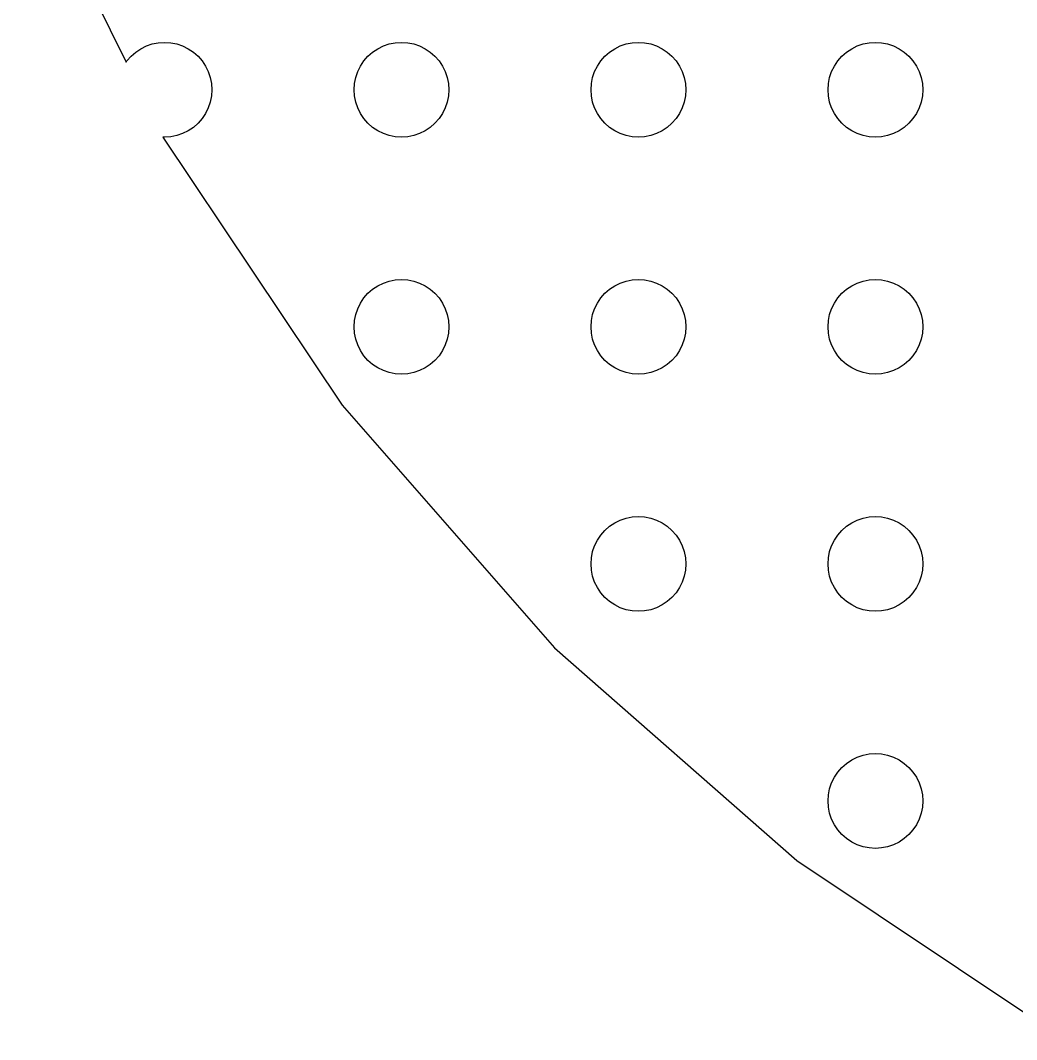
# Model space of a CAD drawing. Header units: metres. Extents: x -156 to 156, y -156 to 156.
# Drawn here: x -144.1 to -81.1, y -135.1 to -70.6 of the extents above; entities that cross this region are included whole.
import ezdxf

# ---------------------------------------------------------------- set-up
doc = ezdxf.new("R2010")
doc.units = ezdxf.units.M

msp = doc.modelspace()

# ---------------------------------------------------------------- linework, layer by layer
for p, q in [((-144.125, -59.6986), (-137.438, -73.2598)), ((-136.5, -72.4019), (-136.148, -72.2284)), ((-136.148, -72.2284), (-135.776, -72.1022)), ((-135.776, -72.1022), (-135.392, -72.0257)), ((-135.392, -72.0257), (-135, -72)), ((-135, -72), (-134.608, -72.0257)), ((-134.608, -72.0257), (-134.224, -72.1022)), ((-134.224, -72.1022), (-133.852, -72.2284)), ((-133.852, -72.2284), (-133.5, -72.4019)), ((-121.5, -72.4019), (-121.148, -72.2284)), ((-121.148, -72.2284), (-120.776, -72.1022)), ((-120.776, -72.1022), (-120.392, -72.0257)), ((-120.392, -72.0257), (-120, -72)), ((-120, -72), (-119.608, -72.0257)), ((-119.608, -72.0257), (-119.224, -72.1022)), ((-119.224, -72.1022), (-118.852, -72.2284)), ((-118.852, -72.2284), (-118.5, -72.4019)), ((-106.5, -72.4019), (-106.148, -72.2284)), ((-106.148, -72.2284), (-105.776, -72.1022)), ((-105.776, -72.1022), (-105.392, -72.0257)), ((-105.392, -72.0257), (-105, -72)), ((-105, -72), (-104.608, -72.0257)), ((-104.608, -72.0257), (-104.224, -72.1022)), ((-104.224, -72.1022), (-103.852, -72.2284)), ((-103.852, -72.2284), (-103.5, -72.4019)), ((-91.5, -72.4019), (-91.148, -72.2284)), ((-91.148, -72.2284), (-90.7765, -72.1022)), ((-90.7765, -72.1022), (-90.3916, -72.0257)), ((-90.3916, -72.0257), (-90, -72)), ((-90, -72), (-89.6084, -72.0257)), ((-89.6084, -72.0257), (-89.2235, -72.1022)), ((-89.2235, -72.1022), (-88.8519, -72.2284)), ((-88.8519, -72.2284), (-88.5, -72.4019)), ((-137.121, -72.8787), (-136.826, -72.6199)), ((-136.826, -72.6199), (-136.5, -72.4019)), ((-133.5, -72.4019), (-133.174, -72.6199)), ((-133.174, -72.6199), (-132.879, -72.8787)), ((-122.121, -72.8787), (-121.826, -72.6199)), ((-121.826, -72.6199), (-121.5, -72.4019)), ((-118.5, -72.4019), (-118.174, -72.6199)), ((-118.174, -72.6199), (-117.879, -72.8787)), ((-107.121, -72.8787), (-106.826, -72.6199)), ((-106.826, -72.6199), (-106.5, -72.4019)), ((-103.5, -72.4019), (-103.174, -72.6199)), ((-103.174, -72.6199), (-102.879, -72.8787)), ((-92.1213, -72.8787), (-91.8263, -72.6199)), ((-91.8263, -72.6199), (-91.5, -72.4019)), ((-88.5, -72.4019), (-88.1737, -72.6199)), ((-88.1737, -72.6199), (-87.8787, -72.8787)), ((-137.438, -73.2598), (-137.38, -73.1737)), ((-137.38, -73.1737), (-137.121, -72.8787)), ((-132.879, -72.8787), (-132.62, -73.1737)), ((-132.62, -73.1737), (-132.402, -73.5)), ((-132.402, -73.5), (-132.228, -73.8519)), ((-122.772, -73.8519), (-122.598, -73.5)), ((-122.598, -73.5), (-122.38, -73.1737)), ((-122.38, -73.1737), (-122.121, -72.8787)), ((-117.879, -72.8787), (-117.62, -73.1737)), ((-117.62, -73.1737), (-117.402, -73.5)), ((-117.402, -73.5), (-117.228, -73.8519)), ((-107.772, -73.8519), (-107.598, -73.5)), ((-107.598, -73.5), (-107.38, -73.1737)), ((-107.38, -73.1737), (-107.121, -72.8787)), ((-102.879, -72.8787), (-102.62, -73.1737)), ((-102.62, -73.1737), (-102.402, -73.5)), ((-102.402, -73.5), (-102.228, -73.8519)), ((-92.7716, -73.8519), (-92.5981, -73.5)), ((-92.5981, -73.5), (-92.3801, -73.1737)), ((-92.3801, -73.1737), (-92.1213, -72.8787)), ((-87.8787, -72.8787), (-87.6199, -73.1737)), ((-87.6199, -73.1737), (-87.4019, -73.5)), ((-87.4019, -73.5), (-87.2284, -73.8519)), ((-132.228, -73.8519), (-132.102, -74.2235)), ((-122.898, -74.2235), (-122.772, -73.8519)), ((-117.228, -73.8519), (-117.102, -74.2235)), ((-107.898, -74.2235), (-107.772, -73.8519)), ((-102.228, -73.8519), (-102.102, -74.2235)), ((-92.8978, -74.2235), (-92.7716, -73.8519)), ((-87.2284, -73.8519), (-87.1022, -74.2235)), ((-132.102, -74.2235), (-132.026, -74.6084)), ((-132.026, -74.6084), (-132, -75)), ((-123, -75), (-122.974, -74.6084)), ((-122.974, -74.6084), (-122.898, -74.2235)), ((-117.102, -74.2235), (-117.026, -74.6084)), ((-117.026, -74.6084), (-117, -75)), ((-108, -75), (-107.974, -74.6084)), ((-107.974, -74.6084), (-107.898, -74.2235)), ((-102.102, -74.2235), (-102.026, -74.6084)), ((-102.026, -74.6084), (-102, -75)), ((-93, -75), (-92.9743, -74.6084)), ((-92.9743, -74.6084), (-92.8978, -74.2235)), ((-87.1022, -74.2235), (-87.0257, -74.6084)), ((-87.0257, -74.6084), (-87, -75)), ((-132.026, -75.3916), (-132.102, -75.7765)), ((-132, -75), (-132.026, -75.3916)), ((-122.974, -75.3916), (-123, -75)), ((-122.898, -75.7765), (-122.974, -75.3916)), ((-117.026, -75.3916), (-117.102, -75.7765)), ((-117, -75), (-117.026, -75.3916)), ((-107.974, -75.3916), (-108, -75)), ((-107.898, -75.7765), (-107.974, -75.3916)), ((-102.026, -75.3916), (-102.102, -75.7765)), ((-102, -75), (-102.026, -75.3916)), ((-92.9743, -75.3916), (-93, -75)), ((-92.8978, -75.7765), (-92.9743, -75.3916)), ((-87.0257, -75.3916), (-87.1022, -75.7765)), ((-87, -75), (-87.0257, -75.3916)), ((-132.102, -75.7765), (-132.228, -76.148)), ((-122.772, -76.148), (-122.898, -75.7765)), ((-117.102, -75.7765), (-117.228, -76.148)), ((-107.772, -76.148), (-107.898, -75.7765)), ((-102.102, -75.7765), (-102.228, -76.148)), ((-92.7716, -76.148), (-92.8978, -75.7765)), ((-87.1022, -75.7765), (-87.2284, -76.148)), ((-132.402, -76.5), (-132.62, -76.8263)), ((-132.228, -76.148), (-132.402, -76.5)), ((-122.598, -76.5), (-122.772, -76.148)), ((-122.38, -76.8263), (-122.598, -76.5)), ((-117.402, -76.5), (-117.62, -76.8263)), ((-117.228, -76.148), (-117.402, -76.5)), ((-107.598, -76.5), (-107.772, -76.148)), ((-107.38, -76.8263), (-107.598, -76.5)), ((-102.402, -76.5), (-102.62, -76.8263)), ((-102.228, -76.148), (-102.402, -76.5)), ((-92.5981, -76.5), (-92.7716, -76.148)), ((-92.3801, -76.8263), (-92.5981, -76.5)), ((-87.4019, -76.5), (-87.6199, -76.8263)), ((-87.2284, -76.148), (-87.4019, -76.5)), ((-133.174, -77.3801), (-133.5, -77.5981)), ((-132.879, -77.1213), (-133.174, -77.3801)), ((-132.62, -76.8263), (-132.879, -77.1213)), ((-122.121, -77.1213), (-122.38, -76.8263)), ((-121.826, -77.3801), (-122.121, -77.1213)), ((-121.5, -77.5981), (-121.826, -77.3801)), ((-118.174, -77.3801), (-118.5, -77.5981)), ((-117.879, -77.1213), (-118.174, -77.3801)), ((-117.62, -76.8263), (-117.879, -77.1213)), ((-107.121, -77.1213), (-107.38, -76.8263)), ((-106.826, -77.3801), (-107.121, -77.1213)), ((-106.5, -77.5981), (-106.826, -77.3801)), ((-103.174, -77.3801), (-103.5, -77.5981)), ((-102.879, -77.1213), (-103.174, -77.3801)), ((-102.62, -76.8263), (-102.879, -77.1213)), ((-92.1213, -77.1213), (-92.3801, -76.8263)), ((-91.8263, -77.3801), (-92.1213, -77.1213)), ((-91.5, -77.5981), (-91.8263, -77.3801)), ((-88.1737, -77.3801), (-88.5, -77.5981)), ((-87.8787, -77.1213), (-88.1737, -77.3801)), ((-87.6199, -76.8263), (-87.8787, -77.1213)), ((-135, -78), (-135.103, -77.9932)), ((-135.103, -77.9932), (-135.1, -78)), ((-135.1, -78), (-123.763, -94.9668)), ((-134.608, -77.9743), (-135, -78)), ((-134.224, -77.8978), (-134.608, -77.9743)), ((-133.852, -77.7716), (-134.224, -77.8978)), ((-133.5, -77.5981), (-133.852, -77.7716)), ((-121.148, -77.7716), (-121.5, -77.5981)), ((-120.776, -77.8978), (-121.148, -77.7716)), ((-120.392, -77.9743), (-120.776, -77.8978)), ((-120, -78), (-120.392, -77.9743)), ((-119.608, -77.9743), (-120, -78)), ((-119.224, -77.8978), (-119.608, -77.9743)), ((-118.852, -77.7716), (-119.224, -77.8978)), ((-118.5, -77.5981), (-118.852, -77.7716)), ((-106.148, -77.7716), (-106.5, -77.5981)), ((-105.776, -77.8978), (-106.148, -77.7716)), ((-105.392, -77.9743), (-105.776, -77.8978)), ((-105, -78), (-105.392, -77.9743)), ((-104.608, -77.9743), (-105, -78)), ((-104.224, -77.8978), (-104.608, -77.9743)), ((-103.852, -77.7716), (-104.224, -77.8978)), ((-103.5, -77.5981), (-103.852, -77.7716)), ((-91.148, -77.7716), (-91.5, -77.5981)), ((-90.7765, -77.8978), (-91.148, -77.7716)), ((-90.3916, -77.9743), (-90.7765, -77.8978)), ((-90, -78), (-90.3916, -77.9743)), ((-89.6084, -77.9743), (-90, -78)), ((-89.2235, -77.8978), (-89.6084, -77.9743)), ((-88.8519, -77.7716), (-89.2235, -77.8978)), ((-88.5, -77.5981), (-88.8519, -77.7716)), ((-120.776, -87.1022), (-120.392, -87.0257)), ((-120.392, -87.0257), (-120, -87)), ((-120, -87), (-119.608, -87.0257)), ((-119.608, -87.0257), (-119.224, -87.1022)), ((-105.776, -87.1022), (-105.392, -87.0257)), ((-105.392, -87.0257), (-105, -87)), ((-105, -87), (-104.608, -87.0257)), ((-104.608, -87.0257), (-104.224, -87.1022)), ((-90.7765, -87.1022), (-90.3916, -87.0257)), ((-90.3916, -87.0257), (-90, -87)), ((-90, -87), (-89.6084, -87.0257)), ((-89.6084, -87.0257), (-89.2235, -87.1022)), ((-122.121, -87.8787), (-121.826, -87.6199)), ((-121.826, -87.6199), (-121.5, -87.4019)), ((-121.5, -87.4019), (-121.148, -87.2284)), ((-121.148, -87.2284), (-120.776, -87.1022)), ((-119.224, -87.1022), (-118.852, -87.2284)), ((-118.852, -87.2284), (-118.5, -87.4019)), ((-118.5, -87.4019), (-118.174, -87.6199)), ((-118.174, -87.6199), (-117.879, -87.8787)), ((-107.121, -87.8787), (-106.826, -87.6199)), ((-106.826, -87.6199), (-106.5, -87.4019)), ((-106.5, -87.4019), (-106.148, -87.2284)), ((-106.148, -87.2284), (-105.776, -87.1022)), ((-104.224, -87.1022), (-103.852, -87.2284)), ((-103.852, -87.2284), (-103.5, -87.4019)), ((-103.5, -87.4019), (-103.174, -87.6199)), ((-103.174, -87.6199), (-102.879, -87.8787)), ((-92.1213, -87.8787), (-91.8263, -87.6199)), ((-91.8263, -87.6199), (-91.5, -87.4019)), ((-91.5, -87.4019), (-91.148, -87.2284)), ((-91.148, -87.2284), (-90.7765, -87.1022)), ((-89.2235, -87.1022), (-88.8519, -87.2284)), ((-88.8519, -87.2284), (-88.5, -87.4019)), ((-88.5, -87.4019), (-88.1737, -87.6199)), ((-88.1737, -87.6199), (-87.8787, -87.8787)), ((-122.598, -88.5), (-122.38, -88.1737)), ((-122.38, -88.1737), (-122.121, -87.8787)), ((-117.879, -87.8787), (-117.62, -88.1737)), ((-117.62, -88.1737), (-117.402, -88.5)), ((-107.598, -88.5), (-107.38, -88.1737)), ((-107.38, -88.1737), (-107.121, -87.8787)), ((-102.879, -87.8787), (-102.62, -88.1737)), ((-102.62, -88.1737), (-102.402, -88.5)), ((-92.5981, -88.5), (-92.3801, -88.1737)), ((-92.3801, -88.1737), (-92.1213, -87.8787)), ((-87.8787, -87.8787), (-87.6199, -88.1737)), ((-87.6199, -88.1737), (-87.4019, -88.5)), ((-122.898, -89.2235), (-122.772, -88.8519)), ((-122.772, -88.8519), (-122.598, -88.5)), ((-117.402, -88.5), (-117.228, -88.8519)), ((-117.228, -88.8519), (-117.102, -89.2235)), ((-107.898, -89.2235), (-107.772, -88.8519)), ((-107.772, -88.8519), (-107.598, -88.5)), ((-102.402, -88.5), (-102.228, -88.8519)), ((-102.228, -88.8519), (-102.102, -89.2235)), ((-92.8978, -89.2235), (-92.7716, -88.8519)), ((-92.7716, -88.8519), (-92.5981, -88.5)), ((-87.4019, -88.5), (-87.2284, -88.8519)), ((-87.2284, -88.8519), (-87.1022, -89.2235)), ((-123, -90), (-122.974, -89.6084)), ((-122.974, -89.6084), (-122.898, -89.2235)), ((-117.102, -89.2235), (-117.026, -89.6084)), ((-117.026, -89.6084), (-117, -90)), ((-108, -90), (-107.974, -89.6084)), ((-107.974, -89.6084), (-107.898, -89.2235)), ((-102.102, -89.2235), (-102.026, -89.6084)), ((-102.026, -89.6084), (-102, -90)), ((-93, -90), (-92.9743, -89.6084)), ((-92.9743, -89.6084), (-92.8978, -89.2235)), ((-87.1022, -89.2235), (-87.0257, -89.6084)), ((-87.0257, -89.6084), (-87, -90)), ((-122.974, -90.3916), (-123, -90)), ((-117, -90), (-117.026, -90.3916)), ((-107.974, -90.3916), (-108, -90)), ((-102, -90), (-102.026, -90.3916)), ((-92.9743, -90.3916), (-93, -90)), ((-87, -90), (-87.0257, -90.3916)), ((-122.898, -90.7765), (-122.974, -90.3916)), ((-122.772, -91.148), (-122.898, -90.7765)), ((-117.102, -90.7765), (-117.228, -91.148)), ((-117.026, -90.3916), (-117.102, -90.7765)), ((-107.898, -90.7765), (-107.974, -90.3916)), ((-107.772, -91.148), (-107.898, -90.7765)), ((-102.102, -90.7765), (-102.228, -91.148)), ((-102.026, -90.3916), (-102.102, -90.7765)), ((-92.8978, -90.7765), (-92.9743, -90.3916)), ((-92.7716, -91.148), (-92.8978, -90.7765)), ((-87.1022, -90.7765), (-87.2284, -91.148)), ((-87.0257, -90.3916), (-87.1022, -90.7765)), ((-122.598, -91.5), (-122.772, -91.148)), ((-122.38, -91.8263), (-122.598, -91.5)), ((-117.402, -91.5), (-117.62, -91.8263)), ((-117.228, -91.148), (-117.402, -91.5)), ((-107.598, -91.5), (-107.772, -91.148)), ((-107.38, -91.8263), (-107.598, -91.5)), ((-102.402, -91.5), (-102.62, -91.8263)), ((-102.228, -91.148), (-102.402, -91.5)), ((-92.5981, -91.5), (-92.7716, -91.148)), ((-92.3801, -91.8263), (-92.5981, -91.5)), ((-87.4019, -91.5), (-87.6199, -91.8263)), ((-87.2284, -91.148), (-87.4019, -91.5)), ((-122.121, -92.1213), (-122.38, -91.8263)), ((-121.826, -92.3801), (-122.121, -92.1213)), ((-117.879, -92.1213), (-118.174, -92.3801)), ((-117.62, -91.8263), (-117.879, -92.1213)), ((-107.121, -92.1213), (-107.38, -91.8263)), ((-106.826, -92.3801), (-107.121, -92.1213)), ((-102.879, -92.1213), (-103.174, -92.3801)), ((-102.62, -91.8263), (-102.879, -92.1213)), ((-92.1213, -92.1213), (-92.3801, -91.8263)), ((-91.8263, -92.3801), (-92.1213, -92.1213)), ((-87.8787, -92.1213), (-88.1737, -92.3801)), ((-87.6199, -91.8263), (-87.8787, -92.1213)), ((-121.5, -92.5981), (-121.826, -92.3801)), ((-121.148, -92.7716), (-121.5, -92.5981)), ((-120.776, -92.8978), (-121.148, -92.7716)), ((-118.852, -92.7716), (-119.224, -92.8978)), ((-118.5, -92.5981), (-118.852, -92.7716)), ((-118.174, -92.3801), (-118.5, -92.5981)), ((-106.5, -92.5981), (-106.826, -92.3801)), ((-106.148, -92.7716), (-106.5, -92.5981)), ((-105.776, -92.8978), (-106.148, -92.7716)), ((-103.852, -92.7716), (-104.224, -92.8978)), ((-103.5, -92.5981), (-103.852, -92.7716)), ((-103.174, -92.3801), (-103.5, -92.5981)), ((-91.5, -92.5981), (-91.8263, -92.3801)), ((-91.148, -92.7716), (-91.5, -92.5981)), ((-90.7765, -92.8978), (-91.148, -92.7716)), ((-88.8519, -92.7716), (-89.2235, -92.8978)), ((-88.5, -92.5981), (-88.8519, -92.7716)), ((-88.1737, -92.3801), (-88.5, -92.5981)), ((-120.392, -92.9743), (-120.776, -92.8978)), ((-120, -93), (-120.392, -92.9743)), ((-119.608, -92.9743), (-120, -93)), ((-119.224, -92.8978), (-119.608, -92.9743)), ((-105.392, -92.9743), (-105.776, -92.8978)), ((-105, -93), (-105.392, -92.9743)), ((-104.608, -92.9743), (-105, -93)), ((-104.224, -92.8978), (-104.608, -92.9743)), ((-90.3916, -92.9743), (-90.7765, -92.8978)), ((-90, -93), (-90.3916, -92.9743)), ((-89.6084, -92.9743), (-90, -93)), ((-89.2235, -92.8978), (-89.6084, -92.9743)), ((-123.763, -94.9668), (-110.309, -110.309)), ((-106.826, -102.62), (-106.5, -102.402)), ((-106.5, -102.402), (-106.148, -102.228)), ((-106.148, -102.228), (-105.776, -102.102)), ((-105.776, -102.102), (-105.392, -102.026)), ((-105.392, -102.026), (-105, -102)), ((-105, -102), (-104.608, -102.026)), ((-104.608, -102.026), (-104.224, -102.102)), ((-104.224, -102.102), (-103.852, -102.228)), ((-103.852, -102.228), (-103.5, -102.402)), ((-103.5, -102.402), (-103.174, -102.62)), ((-91.8263, -102.62), (-91.5, -102.402)), ((-91.5, -102.402), (-91.148, -102.228)), ((-91.148, -102.228), (-90.7765, -102.102)), ((-90.7765, -102.102), (-90.3916, -102.026)), ((-90.3916, -102.026), (-90, -102)), ((-90, -102), (-89.6084, -102.026)), ((-89.6084, -102.026), (-89.2235, -102.102)), ((-89.2235, -102.102), (-88.8519, -102.228)), ((-88.8519, -102.228), (-88.5, -102.402)), ((-88.5, -102.402), (-88.1737, -102.62)), ((-107.598, -103.5), (-107.38, -103.174)), ((-107.38, -103.174), (-107.121, -102.879)), ((-107.121, -102.879), (-106.826, -102.62)), ((-103.174, -102.62), (-102.879, -102.879)), ((-102.879, -102.879), (-102.62, -103.174)), ((-102.62, -103.174), (-102.402, -103.5)), ((-92.5981, -103.5), (-92.3801, -103.174)), ((-92.3801, -103.174), (-92.1213, -102.879)), ((-92.1213, -102.879), (-91.8263, -102.62)), ((-88.1737, -102.62), (-87.8787, -102.879)), ((-87.8787, -102.879), (-87.6199, -103.174)), ((-87.6199, -103.174), (-87.4019, -103.5)), ((-107.772, -103.852), (-107.598, -103.5)), ((-102.402, -103.5), (-102.228, -103.852)), ((-92.7716, -103.852), (-92.5981, -103.5)), ((-87.4019, -103.5), (-87.2284, -103.852)), ((-107.974, -104.608), (-107.898, -104.224)), ((-107.898, -104.224), (-107.772, -103.852)), ((-102.228, -103.852), (-102.102, -104.224)), ((-102.102, -104.224), (-102.026, -104.608)), ((-92.9743, -104.608), (-92.8978, -104.224)), ((-92.8978, -104.224), (-92.7716, -103.852)), ((-87.2284, -103.852), (-87.1022, -104.224)), ((-87.1022, -104.224), (-87.0257, -104.608)), ((-108, -105), (-107.974, -104.608)), ((-107.974, -105.392), (-108, -105)), ((-102.026, -104.608), (-102, -105)), ((-102, -105), (-102.026, -105.392)), ((-93, -105), (-92.9743, -104.608)), ((-92.9743, -105.392), (-93, -105)), ((-87.0257, -104.608), (-87, -105)), ((-87, -105), (-87.0257, -105.392)), ((-107.898, -105.776), (-107.974, -105.392)), ((-102.026, -105.392), (-102.102, -105.776)), ((-92.8978, -105.776), (-92.9743, -105.392)), ((-87.0257, -105.392), (-87.1022, -105.776)), ((-107.772, -106.148), (-107.898, -105.776)), ((-107.598, -106.5), (-107.772, -106.148)), ((-102.228, -106.148), (-102.402, -106.5)), ((-102.102, -105.776), (-102.228, -106.148)), ((-92.7716, -106.148), (-92.8978, -105.776)), ((-92.5981, -106.5), (-92.7716, -106.148)), ((-87.2284, -106.148), (-87.4019, -106.5)), ((-87.1022, -105.776), (-87.2284, -106.148)), ((-107.38, -106.826), (-107.598, -106.5)), ((-107.121, -107.121), (-107.38, -106.826)), ((-102.62, -106.826), (-102.879, -107.121)), ((-102.402, -106.5), (-102.62, -106.826)), ((-92.3801, -106.826), (-92.5981, -106.5)), ((-92.1213, -107.121), (-92.3801, -106.826)), ((-87.6199, -106.826), (-87.8787, -107.121)), ((-87.4019, -106.5), (-87.6199, -106.826)), ((-106.826, -107.38), (-107.121, -107.121)), ((-106.5, -107.598), (-106.826, -107.38)), ((-106.148, -107.772), (-106.5, -107.598)), ((-103.5, -107.598), (-103.852, -107.772)), ((-103.174, -107.38), (-103.5, -107.598)), ((-102.879, -107.121), (-103.174, -107.38)), ((-91.8263, -107.38), (-92.1213, -107.121)), ((-91.5, -107.598), (-91.8263, -107.38)), ((-91.148, -107.772), (-91.5, -107.598)), ((-88.5, -107.598), (-88.8519, -107.772)), ((-88.1737, -107.38), (-88.5, -107.598)), ((-87.8787, -107.121), (-88.1737, -107.38)), ((-105.776, -107.898), (-106.148, -107.772)), ((-105.392, -107.974), (-105.776, -107.898)), ((-105, -108), (-105.392, -107.974)), ((-104.608, -107.974), (-105, -108)), ((-104.224, -107.898), (-104.608, -107.974)), ((-103.852, -107.772), (-104.224, -107.898)), ((-90.7765, -107.898), (-91.148, -107.772)), ((-90.3916, -107.974), (-90.7765, -107.898)), ((-90, -108), (-90.3916, -107.974)), ((-89.6084, -107.974), (-90, -108)), ((-89.2235, -107.898), (-89.6084, -107.974)), ((-88.8519, -107.772), (-89.2235, -107.898)), ((-110.309, -110.309), (-94.9668, -123.763)), ((-91.5, -117.402), (-91.148, -117.228)), ((-91.148, -117.228), (-90.7765, -117.102)), ((-90.7765, -117.102), (-90.3916, -117.026)), ((-90.3916, -117.026), (-90, -117)), ((-90, -117), (-89.6084, -117.026)), ((-89.6084, -117.026), (-89.2235, -117.102)), ((-89.2235, -117.102), (-88.8519, -117.228)), ((-88.8519, -117.228), (-88.5, -117.402)), ((-92.3801, -118.174), (-92.1213, -117.879)), ((-92.1213, -117.879), (-91.8263, -117.62)), ((-91.8263, -117.62), (-91.5, -117.402)), ((-88.5, -117.402), (-88.1737, -117.62)), ((-88.1737, -117.62), (-87.8787, -117.879)), ((-87.8787, -117.879), (-87.6199, -118.174)), ((-92.7716, -118.852), (-92.5981, -118.5)), ((-92.5981, -118.5), (-92.3801, -118.174)), ((-87.6199, -118.174), (-87.4019, -118.5)), ((-87.4019, -118.5), (-87.2284, -118.852)), ((-92.9743, -119.608), (-92.8978, -119.224)), ((-92.8978, -119.224), (-92.7716, -118.852)), ((-87.2284, -118.852), (-87.1022, -119.224)), ((-87.1022, -119.224), (-87.0257, -119.608)), ((-93, -120), (-92.9743, -119.608)), ((-87.0257, -119.608), (-87, -120)), ((-92.9743, -120.392), (-93, -120)), ((-92.8978, -120.776), (-92.9743, -120.392)), ((-87.0257, -120.392), (-87.1022, -120.776)), ((-87, -120), (-87.0257, -120.392)), ((-92.7716, -121.148), (-92.8978, -120.776)), ((-92.5981, -121.5), (-92.7716, -121.148)), ((-87.2284, -121.148), (-87.4019, -121.5)), ((-87.1022, -120.776), (-87.2284, -121.148)), ((-92.3801, -121.826), (-92.5981, -121.5)), ((-92.1213, -122.121), (-92.3801, -121.826)), ((-87.6199, -121.826), (-87.8787, -122.121)), ((-87.4019, -121.5), (-87.6199, -121.826)), ((-91.8263, -122.38), (-92.1213, -122.121)), ((-91.5, -122.598), (-91.8263, -122.38)), ((-88.1737, -122.38), (-88.5, -122.598)), ((-87.8787, -122.121), (-88.1737, -122.38)), ((-91.148, -122.772), (-91.5, -122.598)), ((-90.7765, -122.898), (-91.148, -122.772)), ((-90.3916, -122.974), (-90.7765, -122.898)), ((-90, -123), (-90.3916, -122.974)), ((-89.6084, -122.974), (-90, -123)), ((-89.2235, -122.898), (-89.6084, -122.974)), ((-88.8519, -122.772), (-89.2235, -122.898)), ((-88.5, -122.598), (-88.8519, -122.772)), ((-94.9668, -123.763), (-78, -135.1))]:
    msp.add_line(p, q)

doc.saveas('drawing.dxf')
